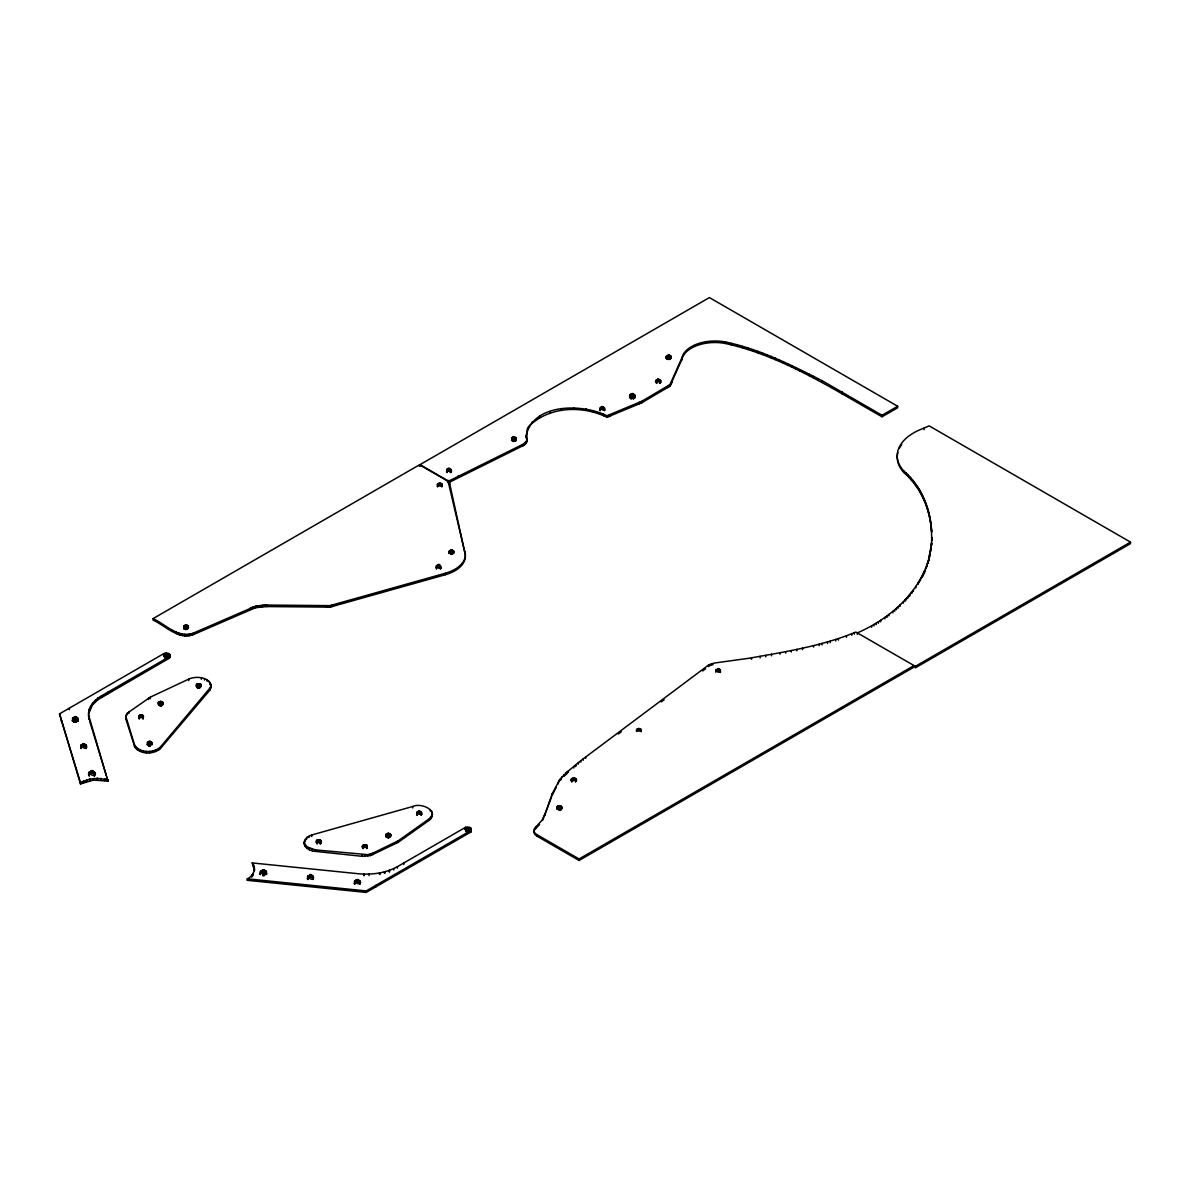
<?xml version="1.0" encoding="UTF-8"?>
<svg xmlns="http://www.w3.org/2000/svg" width="1190" height="1190" viewBox="0 0 1190 1190"><rect width="100%" height="100%" fill="white"/><g stroke="black" fill="none" stroke-linecap="round" stroke-linejoin="round"><path stroke-width="1.5" d="M931.77 539.025L931.77 537.523L931.725 540.766L931.458 528.821L931.591 532.064L931.591 530.562M931.725 539.263L931.413 545.987L931.562 542.744L931.562 544.246M260.223 874.129C260.134 871.095 266.59 871.05 266.62 874.1M260.193 871.943C270.978 880.898 264.373 861.739 260.164 873.936M354.442 883.649C354.828 878.473 362.459 885.405 360.213 881.507M354.412 881.537C364.467 889.659 357.878 872.106 354.367 883.486M931.413 544.485L927.917 563.45L931.026 547.965L931.026 549.468M304.328 841.152C302.944 847.577 310.01 850.924 315.305 851.371L362.013 856.309L370.581 855.536L398.278 842.267L429.456 820.103C439.333 810.286 421.096 802.432 412.752 806.478L311.75 834.978L306.767 837.448L304.328 842.654L305.146 839.218M210.764 688.564C212.832 677.229 196.335 675.444 188.749 679.118L150.357 697.117L127.375 713.107L125.857 716.454L126.051 719.548L134.604 746.532C139.736 754.877 153.54 754.728 160.397 748.57L209.752 690.26L211.061 685.098M88.655 715.264L107.992 781.175L93.46 780.06L80.459 783.972L59.5 713.851L163.565 653.771C165.693 651.852 172.476 654.039 168.98 656.895L101.507 695.853C94.144 699.928 87.48 707.5 88.655 716.469L88.655 714.967M170.051 654.946L168.98 658.397L97.996 699.631L92.523 704.852L88.67 713.702L88.744 711.918M138.739 716.38L141.164 714.982L143.603 716.38L141.164 717.793L138.739 716.38L138.784 718.15M138.739 717.882L140.539 716.529L143.35 717.287M147.277 742.679C155.89 749.834 149.419 734.26 147.277 744.91M147.218 744.449L149.628 743.14L152.008 744.3M158.24 702.874L160.68 701.46L163.119 702.874L160.68 704.272L158.24 702.874L158.3 704.629M183.751 626.252C192.215 633.229 185.774 617.997 183.751 628.469M316.362 840.824C317.953 845.926 324.662 838.638 317.507 839.976C315.633 841.107 315.707 844.379 317.507 841.479C320.05 839.709 322.297 845.361 321.003 840.72M437.355 486.1L439.72 484.791L442.1 486.16M446.533 469.738C455.235 476.699 448.214 461.318 446.622 472.058M362.548 845.703C362.905 850.091 370.983 845.198 364.899 844.662C357.803 849.348 364.675 845.019 367.175 847.116M440.791 568.165L439.036 566.693L436.12 567.675M449.061 551.505L451.427 550.137L453.806 551.505L451.427 552.874L449.061 551.505L449.121 553.305M385.872 834.815L388.312 833.402L390.751 834.815L388.312 836.213L385.872 834.815L385.902 836.421M416.857 812.473C425.485 819.627 419.014 804.053 416.857 814.704M421.587 814.6L421.617 812.725M511.581 438.188C520.045 445.164 513.604 429.932 511.581 440.404M525.876 437.042C531.975 402.904 582.088 403.321 606.989 415.756L641.812 401.253L669.97 384.608L681.944 357.744A33.32 19.233 0 0 1 725.707 342.036C759.949 349.205 791.335 365.047 822.275 380.77L882.058 415.28L897.677 406.266L897.677 407.768L882.058 416.783C832.241 388.624 782.455 356.137 725.707 343.538A33.32 19.233 0 0 0 681.944 359.246L669.97 386.11L641.812 402.755L606.989 417.259C583.606 405.924 552.8 406.102 532.287 423.238C521.25 429.843 532.51 442.487 521.964 446.22L449.79 482.069L447.574 482.069L447.574 480.567L420.011 464.65L420.011 466.153M525.876 435.54L526.932 440.568L523.436 444.063L449.79 480.567L447.574 480.567M600.043 408.14C608.506 415.117 602.066 399.899 600.043 410.357M599.953 410L602.333 408.631L604.713 410M629.57 395.318C638.614 403.544 633.11 386.229 629.51 397.386M556.965 807.236L559.404 805.838L561.844 807.236L559.404 808.65L556.965 807.236L556.965 808.739M556.994 808.635L559.404 807.341L561.784 808.501M666.623 358.859C663.841 354.843 672.439 353.817 671.056 358.175M660.569 382.57L660.629 380.592M666.311 358.175C666.846 355.096 671.904 358.904 670.61 355.899M571.304 779.346C584.022 776.46 568.27 784.344 571.438 778.989M571.304 780.848C572.821 776.743 578.147 783.466 576.198 779.108M671.056 356.673L668.676 358.056L666.311 356.673M535.381 828.82A10.427 6.024 0 0 1 536.08 828.225L536.08 826.723L541.896 820.371L545.273 813.469L552.279 793.581L559.731 779.629L566.143 772.801L580.809 760.663L708.556 665.032L714.61 663.009L748.688 658.308C784.879 651.852 821.725 646.215 855.878 632.054L915.348 666.341L1130.5 542.119L1130.5 543.622L915.348 667.843L915.348 666.341M542.566 820.49L546.82 809.453M715.845 670.149C722.732 677.764 719.653 661.997 715.726 672.053M857.365 634.374L857.365 632.872C888.484 619.306 917.133 595.015 927.917 561.948M547.43 807.846L551.669 796.69M72.471 718.388C81.931 727.864 76.145 708.139 72.486 721.036M80.727 745.505C90.276 755.085 84.46 735.123 80.727 748.153M88.759 772.563C99.558 782.931 92.463 761.347 88.863 775.508M88.655 774.348C91.02 769.246 97.372 778.052 94.888 772.593M164.25 655.229L166.451 654.158L168.311 655.437L166.094 656.508L164.25 655.229L164.265 656.925M922.101 575.945L922.101 577.447L925.359 570.456M556.34 787.2L552.279 795.084L552.279 793.581M307.645 876.316C316.838 886.624 311.572 865.621 307.689 879.306M247.356 878.83L366.208 890.923L470.273 830.843C473.769 827.987 466.986 825.8 464.859 827.719L397.401 866.677C385.634 873.192 371.756 874.962 358.502 873.757L252.206 862.928C257.085 868.254 253.172 876.167 247.356 878.83L247.356 880.332L366.208 892.426L470.273 832.345L471.344 831.17L470.704 829.519M304.357 844.647L304.357 843.145L306.961 846.819L315.305 849.868L367.755 854.658L372.887 853.156L398.278 840.765L429.456 818.601L432.149 815.209L432.149 816.712M125.857 716.454L134.604 745.029C139.736 753.374 153.54 753.225 160.397 747.067L210.764 687.061M183.796 627.695L186.056 626.743L188.347 627.755M158.567 703.662L158.567 702.16L158.687 703.573L162.866 703.766M196.454 686.065C201.021 685.871 203.148 683.239 197.005 684.027C194.104 686.734 202.508 687.508 200.842 684.324M511.581 439.69L513.872 438.679L516.177 439.69M436.358 565.83C443.379 574.755 439.437 556.578 436.358 568.716M449.136 552.651L451.427 551.639L453.747 552.71M629.57 396.82L632.262 395.63L634.954 396.82M634.954 397.653L634.672 394.931M385.962 835.945L388.312 834.904L390.662 835.945M715.845 671.651L718.12 670.669L720.441 671.74M253.202 874.903L251.878 876.688L251.878 875.186M78.213 720.634L75.52 718.775L72.322 720.605M86.498 745.788C88.596 749.968 81.203 742.501 80.593 747.9M164.443 656.33L167.448 655.869L167.954 657.505M536.08 828.225L539.576 824.417M567.228 771.879L567.228 773.381L564.12 776.207L564.12 774.705M465.915 830.114L469.485 830.382M438.039 483.69C435.793 485.654 440.597 486.933 441.788 485.341C443.26 482.932 436.76 482.248 438.039 485.193M515.939 440.731L515.806 437.756M656.597 379.744L655.973 381.068L657.654 382.035L660.658 380.711L657.654 379.387L656.463 381.35M421.647 814.347L419.207 812.934L416.798 814.451M618.279 734.037L621.24 731.82M661.194 701.936L664.154 699.735M702.636 670.952L705.596 668.75M247.356 880.332L247.579 878.681M153.079 618.607L419.505 464.799L448.109 481.31L449.567 483.14L464.948 553.008A35.76 20.647 0 0 1 445.179 574.785L330.046 607.123L265.415 606.558L255.344 607.763L194.357 634.181C179.125 641.008 165.663 625.836 153.079 620.109L153.079 618.607C165.663 624.334 179.125 639.506 194.357 632.678L255.344 606.26L265.415 605.056L330.046 605.621L445.179 573.283A35.76 20.647 0 0 0 464.948 551.505M420.011 464.65L709.404 297.574L897.677 406.266M536.08 826.723A10.427 6.024 0 0 0 536.973 834.651L579.099 858.972L913.994 665.612L913.994 667.114L579.099 860.474L536.973 836.154A10.427 6.024 0 0 1 534.801 829.46M313.297 876.718C315.543 880.615 307.838 873.639 307.437 878.875M466.406 828.314L465.543 829.385L466.257 830.189L469.574 829.49L467.387 828.106L466.257 829.891M80.459 783.972L80.459 782.47L89.86 779.093L97.163 778.349L107.992 779.673M903.775 470.972C920.42 485.267 929.911 506.88 931.309 528.583C929.316 507.416 920.123 486.442 903.775 472.475L903.775 470.972A56.108 32.398 0 0 1 919.126 430.111L929.182 425.886L1130.5 542.119M451.129 469.738C453.42 473.992 446.89 467.328 446.533 471.939M561.13 809.736L560.966 808.308M637.587 728.682L636.531 729.455A2.425 1.398 0 0 0 637.557 731.047C644.489 731.895 637.825 725.32 636.531 730.957A2.425 1.398 0 0 0 636.427 731.314M660.658 382.213C659.29 378.018 653.771 384.95 656.136 380.146L656.345 383.002M637.587 730.184L639.952 730.184L641.157 731.389M469.187 828.775L469.514 827.392M386.2 837.016L386.2 834.101L385.962 836.674M464.948 553.008L448.109 481.31M211.061 686.6L209.172 681.364M183.944 628.736L184.063 625.88M254.467 868.983L254.496 870.693L252.206 862.928M89.785 721.542L106.222 775.359L106.222 773.857M106.669 776.817L107.992 781.175M59.5 713.851L80.459 782.47M88.655 716.767L89.25 719.801L89.191 718.016M126.051 719.548L126.289 714.729M931.309 527.081L931.458 530.323M170.096 657.029L169.545 654.217M931.116 525.326L931.116 526.828M930.892 523.585L930.892 525.087M930.639 521.845L930.639 523.347M930.773 549.706L930.773 551.208M930.357 520.09L930.357 521.592M930.164 553.201L930.164 554.704M930.045 518.349L930.045 519.851M929.688 516.594L929.688 518.096M929.792 554.942L929.792 556.444M929.39 556.697L929.39 558.199M929.316 514.854L929.316 516.356M928.899 513.098L928.899 514.601M928.944 558.437L928.944 559.94M928.453 511.358L928.453 512.86M928.453 560.192L928.453 561.695M927.962 509.603L927.962 511.105M927.441 507.847L927.441 509.35M927.352 563.688L926.727 566.946L926.727 565.443M926.876 506.077L926.876 507.58M926.266 504.322L926.266 505.824M926.073 567.199L926.073 568.701M925.627 502.567L925.627 504.069M924.928 500.812L924.928 502.314M924.615 570.694L924.615 572.197M924.199 499.056L924.199 500.559M924.05 428.207L924.05 429.709M923.827 572.449L923.827 573.952M923.41 497.301L923.41 498.803M922.979 574.205L922.979 575.707M922.577 495.561L922.577 497.063M921.7 493.805L921.7 495.308M921.164 577.7L920.197 580.943L920.197 579.441M920.763 492.065L920.763 493.567M919.766 490.31L919.766 491.812M919.171 581.181L919.171 582.684M918.71 488.569L918.71 490.072M918.1 582.922L918.1 584.424M917.609 486.829L917.609 488.331M916.434 485.103L916.434 486.606M915.839 586.387L915.839 587.89M915.199 483.378L915.199 484.88M913.89 481.653L913.89 483.155M913.385 589.838L913.385 591.341M912.522 479.942L912.522 481.444M912.076 591.564L912.076 593.066M911.094 478.231L911.094 479.734M910.737 593.274L909.353 596.473L909.353 594.97M909.591 476.55L909.591 478.053M908.044 474.87L908.044 476.372M907.911 596.666L907.911 598.168M906.408 473.189L906.408 474.691M906.423 598.347L906.423 599.849M904.891 600.013L904.891 601.515M903.314 601.679L903.314 603.181M900.012 604.966L900.012 606.469M898.286 606.573L898.286 608.075M896.516 608.179L896.516 609.682M894.702 609.771L894.702 611.273M892.842 611.333L892.842 612.835M888.96 614.412L888.96 615.914M886.952 615.914L886.952 617.417M884.899 617.402L884.899 618.904M882.058 415.28L882.058 416.783M880.645 620.302L880.645 621.805M878.458 621.716L878.458 623.218M876.227 623.084L876.227 624.586M873.951 624.438L873.951 625.94M871.63 625.762L871.63 627.264M854.375 632.693L854.375 634.196M851.787 633.764L851.787 635.267M846.507 635.787L846.507 637.29M838.459 638.584L838.459 640.086M835.737 639.461L835.737 640.964M830.263 641.127L830.263 642.63M827.496 641.931L827.496 643.433M822.275 380.77L822.275 382.273M821.978 643.448L821.978 644.935M819.196 644.162L819.196 645.664M817.991 378.613L817.991 380.116M813.648 645.545L813.648 647.048M813.514 376.382L813.514 377.885M809.051 374.151L809.051 375.653M804.633 371.964L804.633 373.467M802.506 648.119L802.506 649.621M800.26 369.807L800.26 371.31M796.913 649.323L796.913 650.826M795.932 367.695L795.932 369.197M791.662 365.642L791.662 367.145M791.291 650.499L791.291 652.001M787.482 363.649L787.482 365.151M785.668 651.629L785.668 653.131M783.362 361.73L783.362 363.233M780.015 652.73L780.015 654.232M779.301 359.886L779.301 361.388M775.226 358.086L775.226 359.588M771.536 654.322L771.536 655.824M771.105 356.346L771.105 357.848M766.881 354.65L766.881 356.152M765.839 655.363L765.839 656.865M762.507 352.969L762.507 354.471M760.142 656.374L760.142 657.877M757.941 351.318L757.941 352.82M753.106 349.682L753.106 351.184M751.559 657.832L751.559 659.334M747.989 348.045L747.989 349.548M742.634 346.454L742.634 347.956M737.086 344.892L737.086 346.394M731.419 343.419L731.419 344.921M725.707 342.036L725.707 343.538M720.426 670.193L720.396 672.454M720.188 669.866L720.218 671.413M719.861 669.613L719.861 671.115M719.801 669.568L719.801 671.071M718.73 669.211L718.82 670.744M718.21 669.182L718.21 670.684M718.12 669.167L718.12 670.669M717.585 669.211L717.496 670.714M717.005 669.33L716.915 670.863M716.499 669.539L716.425 671.071M716.097 669.821L716.038 671.368M712.78 663.44L712.78 664.942M711.352 663.782L711.352 665.284M709.776 664.481L709.776 665.984M708.556 665.032L708.556 666.534M681.944 357.744L681.944 359.246M681.736 358.696L681.736 360.198M671.785 380.711L671.785 382.213M671.547 381.782L671.547 383.284M671.324 382.734L671.324 384.236M670.892 356.212L670.981 357.818M670.61 383.715L670.61 385.218M670.357 355.706L670.357 357.208M670.491 357.55L670.357 359.157M670.193 355.632L670.193 357.134M670.044 357.788L670.044 359.291M669.866 355.483L669.866 356.985M669.866 357.863L669.866 359.365M669.97 384.608L669.97 386.11M669.673 355.438L669.673 356.941M669.301 355.349L669.301 356.851M669.494 357.952L669.301 359.499M669.077 355.334L669.077 356.836M668.84 385.456L668.84 386.958M668.676 355.304L668.676 356.807M668.468 355.319L668.468 356.822M668.066 355.349L668.066 356.851M668.066 357.997L668.289 359.529M667.873 355.394L667.873 356.896M667.828 386.229L667.828 387.732M667.694 357.922L667.694 359.41M667.501 355.483L667.322 357.074M667.501 357.863L667.501 359.365M667.173 357.729L667.173 359.231M666.995 355.706L666.876 357.312M666.995 357.654L666.995 359.157M666.757 358.964L666.623 355.988L666.474 358.651M660.495 380.235L660.42 382.778M660.197 379.922L660.331 382.897M659.959 379.744L659.959 381.246M660.093 381.588L659.959 383.18M659.781 379.67L659.781 381.172M659.632 381.826L659.632 383.329M659.468 379.521L659.468 381.023M659.26 379.476L659.26 380.978M658.888 379.387L658.888 380.889M658.68 379.372L658.68 380.874M658.278 379.342L658.278 380.845M658.055 379.357L658.055 380.86M657.654 379.387L657.654 380.889M657.46 379.432L657.46 380.934M657.088 379.521L656.91 381.097M656.761 381.752L656.761 383.254M656.597 381.678L656.597 383.18M641.812 401.253L641.812 402.755M641.068 729.529L641.038 731.79M640.83 729.187L640.875 730.749M640.339 401.908L640.339 403.41M640.458 728.905L640.503 730.452M639.952 728.682L640.027 730.229M639.387 728.548L639.461 730.065M639.015 402.488L639.015 403.99M638.852 728.503L638.852 730.005M638.762 728.503L638.762 730.005M638.227 728.548L638.138 730.05M634.85 395.169L634.984 397.49M634.508 394.812L634.508 396.315M634.389 396.746L634.389 398.248M634.225 394.604L634.225 396.091M634.225 396.865L634.225 398.367M634.017 394.5L634.017 396.002M633.868 397.029L633.868 398.531M633.645 394.336L633.645 395.839M633.645 397.133L633.645 398.635M633.392 394.277L633.392 395.779M633.229 397.222L633.229 398.724M632.976 394.188L632.976 395.69M632.976 397.281L632.976 398.784M632.708 394.158L632.708 395.66M632.262 394.128L632.262 395.63M631.994 394.143L631.994 395.645M631.533 394.188L631.533 395.69M631.533 397.281L631.533 398.784M631.28 394.247L631.28 395.749M631.116 397.192L631.116 398.695M630.864 394.336L630.864 395.839M630.864 397.133L630.864 398.635M630.655 394.44L630.655 395.943M630.507 396.969L630.507 398.471M630.284 394.604L630.12 396.225M630.284 396.865L630.284 398.367M629.852 394.931L629.748 396.582M610.411 414.67L610.411 416.173M609.087 415.251L609.087 416.753M607.376 415.667L607.376 417.169M606.989 415.756L606.989 417.259M604.639 408.14L604.639 410.357M604.401 407.813L604.401 410.684M604.267 407.709L604.267 409.211M603.851 407.456L604.014 409.033M603.523 407.307L603.523 408.81M603.583 414.254L603.583 415.756M603.33 407.263L603.33 408.765M602.958 407.173L602.958 408.676M602.735 407.159L602.735 408.661M602.333 407.129L602.125 408.646M601.723 407.173L601.723 408.676M601.515 407.218L601.515 408.72M601.143 407.307L601.143 408.81M600.98 407.397L600.98 408.899M600.281 407.813L600.281 410.684M593.319 410.58L593.319 412.082M586.105 408.854L586.105 410.357M585.733 756.87L585.733 758.372M583.249 758.759L583.249 760.261M580.809 760.663L580.809 762.165M579.099 858.972L579.099 860.474M578.414 762.582L578.414 764.084M576.064 764.53L576.064 766.033M575.96 778.751L575.901 781.681M575.588 778.453L575.588 779.956M575.335 765.14L575.335 766.643M575.484 780.476L575.484 781.979M575.082 778.215L575.082 779.718M574.502 778.067L574.502 779.569M573.863 778.007L573.863 779.51M573.714 407.917L573.714 409.42M573.759 766.479L573.759 767.981M573.223 778.037L573.223 779.539M572.613 778.171L572.613 779.673M572.093 778.394L572.093 779.896M571.988 780.417L571.988 781.919M571.676 778.677L571.616 781.607M568.314 770.956L568.314 772.459M566.143 772.801L566.143 774.303M562.23 776.639L560.505 780.134L560.505 778.632M561.754 806.88L561.754 809.111L561.516 806.537M561.338 408.854L561.338 410.357M561.249 806.344L561.249 807.846M561.13 806.255L561.13 807.757M560.788 806.091L560.788 807.593M560.624 806.032L560.624 807.534M560.624 808.456L560.624 809.959M560.222 805.928L560.222 807.43M560.445 808.501L560.445 810.003M560.044 805.883L560.044 807.385M560.044 808.605L560.044 810.107M559.731 779.629L557.961 784.046L557.961 782.544M559.836 808.62L559.836 810.122M559.597 805.853L559.597 807.356M559.404 805.838L559.404 807.341M559.211 808.635L559.404 810.152M558.973 805.868L558.973 807.37M558.779 805.883L558.779 807.385M558.779 808.605L558.779 810.107M558.378 805.987L558.378 807.489M558.184 806.032L558.184 807.534M557.842 806.18L557.842 807.683M557.679 806.255L557.679 807.757M557.411 806.448L557.292 808.04M557.128 806.775L557.218 809.349M549.795 411.621L549.795 413.123M545.273 813.469L545.273 814.971M539.888 416.009L539.888 417.512M536.973 834.651L536.973 836.154M532.287 421.736L532.287 423.238M527.512 428.385L527.512 429.887M526.977 440.36L526.932 442.07M526.218 441.549L526.218 443.052M525.578 442.442L525.578 443.944M524.448 443.29L524.448 444.792M523.436 444.063L523.436 445.566M521.964 444.718L521.964 446.22M516.088 438.069L516.177 440.404M515.939 437.861L515.939 439.363M515.389 437.504L515.553 439.08M515.553 439.512L515.553 441.014M515.24 439.66L515.24 441.163M514.868 437.31L515.062 438.857M515.062 439.735L515.062 441.237M514.69 439.824L514.69 441.326M514.496 437.221L514.496 438.723M514.496 439.869L514.496 441.371M514.273 437.206L514.273 438.708M514.095 439.898L514.095 441.401M513.872 437.176L513.872 438.679M513.872 439.913L513.872 441.416M513.663 437.191L513.663 438.694M513.47 439.884L513.47 441.386M513.262 437.221L513.262 438.723M513.262 439.869L513.262 441.371M513.054 437.265L513.054 438.768M512.89 439.779L512.89 441.282M512.682 437.355L512.682 438.857M512.682 439.735L512.682 441.237M512.518 437.429L512.518 438.931M512.369 439.586L512.369 441.088M512.191 437.578L512.191 439.08M512.057 437.667L512.057 439.17M511.819 437.861L511.73 439.482M471.255 828.746L471.225 831.379M471.166 828.523L471.047 831.721M470.704 828.017L470.883 829.713M470.838 830.397L470.838 831.899M470.496 832.212L470.496 830.709L470.273 832.345M470.288 827.749L470.288 829.252M470.035 827.586L470.035 829.088M469.247 828.612L469.232 831.453M469.113 828.523L469.128 831.542M468.726 828.329L468.875 829.876M468.875 830.174L468.741 831.75M468.25 828.181L468.429 829.713M468.429 830.337L468.265 831.884M467.73 828.121L467.923 829.623M467.938 830.427L467.744 831.959M467.387 828.106L467.387 829.609M467.402 830.442L467.402 831.944M467.209 828.136L467.209 829.638M467.224 830.442L467.224 831.944M466.867 828.181L466.867 829.683M466.897 830.382L466.897 831.884M466.703 828.225L466.703 829.727M466.703 830.352L466.703 831.855M466.257 830.189L466.421 831.75M465.721 827.377L465.558 830.694M465.379 827.466L465.379 828.969M464.859 827.719L464.859 829.222M458.388 475.598L458.388 477.101M453.732 551.149L453.688 553.424M453.494 550.821L453.539 552.383M453.107 550.539L453.182 552.086M452.616 550.316L452.706 551.863M452.616 552.696L452.616 554.198L452.512 552.725M452.155 550.211L452.155 551.699M452.051 550.182L452.051 551.684M452.051 552.829L451.932 554.347M451.427 550.137L451.546 551.639M451.427 552.874L451.427 554.376M451.322 552.874L451.322 554.376M450.891 469.396L450.891 472.281M450.757 469.306L450.638 472.46M450.713 552.8L450.817 554.332M450.504 469.113L450.504 470.615M450.504 471.062L450.504 472.564M450.341 469.038L450.341 470.541M450.341 550.286L450.237 551.818M450.013 468.905L450.013 470.407M449.82 468.845L449.82 470.348M449.79 480.567L449.79 482.069M449.835 550.494L449.746 552.041M449.448 468.771L449.448 470.258M449.567 483.14L449.567 484.642M449.448 552.264L449.448 550.762L449.136 553.365M449.225 468.741L449.225 470.243M448.987 482.322L448.987 483.824M448.823 468.711L448.823 470.214M448.615 468.726L448.615 470.228M448.556 481.712L448.556 483.214M448.214 468.771L448.214 470.258M448.02 468.815L448.02 470.318M447.648 468.905L447.47 470.481M447.143 469.113L447.143 472.564M446.771 469.396L446.771 472.281M445.179 573.283L445.179 574.785M442.026 484.3L441.981 486.576M441.788 483.973L441.788 486.844M441.475 483.735L441.475 485.237M441.401 483.69L441.401 485.193M440.999 483.512L440.999 485.014M440.91 483.467L440.91 484.97M440.731 566.172L440.731 568.389M440.493 565.83L440.493 568.716M440.345 483.333L440.449 484.865M440.255 565.652L440.345 568.835M440.122 565.548L440.122 567.05M439.72 483.289L439.839 484.806M439.809 565.414L439.809 566.916M439.616 565.324L439.616 566.827M439.214 484.836L439.214 483.333L439.11 484.836M439.259 565.25L439.259 566.752M439.036 565.191L439.036 566.693M438.634 483.452L438.53 484.97M438.664 565.161L438.664 566.663M438.426 565.146L438.426 566.648M438.039 565.176L438.039 566.678M437.727 485.431L437.727 483.928L437.667 486.844M437.801 565.191L437.801 566.693M437.474 484.241L437.429 486.517M437.444 565.28L437.444 566.782M437.221 565.324L437.221 566.827M436.923 565.473L436.923 566.976M436.73 565.548L436.581 568.894M436.209 566.038L436.209 567.541M432.372 813.261L432.372 814.763L431.762 811.327M431.107 817.084L431.107 818.586M430.363 809.542L430.363 811.045M429.456 818.601L429.456 820.103M421.498 812.368L421.394 814.942L421.201 812.056M420.933 811.848L420.933 813.35M421.052 813.752L421.052 815.254M420.784 811.773L420.784 813.276M420.427 811.625L420.427 813.127M420.248 811.58L420.248 813.082M419.654 811.461L419.847 812.978M419.505 464.799L419.505 466.302M419.207 811.431L419.207 812.934M419.029 811.446L419.029 812.948M418.582 811.476L418.404 813.023M417.988 811.625L417.988 813.127M417.839 811.684L417.839 813.186M417.497 811.848L417.497 813.35M417.378 811.937L417.214 815.135M417.095 812.13L417.095 815.046M412.752 806.478L412.752 807.98M403.782 862.988L403.782 864.49M398.278 840.765L398.278 842.267M397.401 866.677L397.401 868.179M396.612 841.732L396.612 843.234M393.816 868.507L393.816 870.009M390.662 834.443L390.662 836.674M390.424 834.101L390.603 835.841M390.305 834.011L390.305 835.514M389.889 833.744L390.037 835.32M389.68 835.96L389.68 837.462M389.532 833.595L389.532 835.097M389.532 836.02L389.532 837.522M389.487 870.277L389.487 871.779M389.353 833.55L389.353 835.053M388.952 833.446L388.952 834.949M389.115 836.124L388.952 837.671M389.085 870.44L389.085 871.943M388.758 833.431L388.758 834.934M388.505 836.198L388.505 837.701M388.312 833.402L388.312 834.904M388.312 836.213L388.312 837.715M388.133 833.416L388.133 834.919M387.687 833.446L387.687 834.949M387.687 836.168L387.866 837.686M387.509 833.491L387.509 834.993M387.271 836.064L387.271 837.567M387.092 833.595L386.943 835.157M387.092 836.02L387.092 837.522M386.75 835.871L386.75 837.373M386.586 833.818L386.482 835.395M386.586 835.797L386.586 837.299M384.846 871.735L384.846 873.237M384.4 871.868L384.4 873.371M379.922 872.85L379.922 874.352M379.446 872.954L379.446 874.457M376.055 885.241L376.055 886.743M372.887 853.156L372.887 854.658M370.581 854.033L370.581 855.536M369.064 874.085L369.064 875.587M367.755 854.658L367.755 856.16M367.085 846.67L367.085 848.173L366.892 845.287M366.624 845.079L366.624 846.581M366.743 846.982L366.624 848.574M366.475 845.019L366.475 846.521M366.118 844.855L366.118 846.358M366.208 890.923L366.208 892.426M365.94 844.811L365.94 846.313M365.345 844.707L365.523 846.224M364.899 844.662L364.899 846.164M364.705 844.677L364.705 846.179M364.78 854.911L364.78 856.413M364.274 844.721L364.274 846.224M364.274 874.1L364.274 875.602M364.095 844.751L364.095 846.254M363.679 844.855L363.679 846.358M363.768 874.1L363.768 875.602M363.53 844.93L363.53 846.417M363.173 846.581L363.173 845.079L362.905 848.366M363.173 847.072L363.173 848.574M362.786 845.376L362.786 848.277M362.013 854.807L362.013 856.309M359.975 881.091L360.02 884.051M359.752 880.853L359.752 882.355M359.767 882.772L359.767 884.274M359.544 880.719L359.544 882.221M359.231 880.511L359.231 882.013M358.978 880.422L358.978 881.924M358.577 880.273L358.577 881.775M358.279 880.228L358.279 881.731M357.848 880.139L357.848 881.641M357.536 880.139L357.536 881.641M357.074 880.124L357.074 881.626M356.762 880.169L356.762 881.671M356.316 880.213L356.316 881.716M356.033 880.303L356.033 881.805M355.632 880.422L355.632 881.924M355.394 880.541L355.394 882.043M355.051 880.734L355.051 882.236M354.962 889.778L354.962 891.28M354.888 880.883L354.903 884.319M354.635 881.106L354.546 883.917M331.742 605.204L331.742 606.707M330.046 605.621L330.046 607.123M328.366 605.74L328.366 607.242M326.551 605.874L326.551 607.376M320.824 843.398L320.824 840.482L320.556 843.606M320.288 840.125L320.437 841.702M320.437 842.193L320.437 843.695M320.08 842.341L320.08 843.844M319.768 839.932L319.932 841.479M319.351 839.828L319.351 841.33M319.158 839.813L319.158 841.315M318.712 839.783L318.533 841.3M318.087 839.828L318.087 841.33M317.909 839.872L317.909 841.375M317.507 839.976L317.507 841.479M317.343 840.036L317.343 841.538M317.15 842.252L317.15 843.755M317.001 840.2L316.882 841.791M317.001 842.193L317.001 843.695M316.614 840.482L316.719 843.487M315.305 849.868L315.305 851.371M313.044 876.301L313.089 879.276M312.821 876.048L312.821 877.551M312.836 878.012L312.836 879.514M312.613 875.929L312.613 877.432M312.301 875.721L312.301 877.223M312.286 849.318L312.286 850.82M312.033 875.632L312.033 877.134M311.75 834.978L311.75 836.481M311.631 875.483L311.631 876.985M311.349 875.423L311.349 876.926M310.887 875.334L310.887 876.837M310.575 875.334L310.575 876.837M310.099 875.319L310.099 876.822M309.802 875.364L309.802 876.866M309.341 848.262L309.341 849.764M309.341 875.423L309.341 876.926M309.103 835.975L309.103 837.477M309.073 875.498L309.073 877M308.641 875.632L308.641 877.134M308.418 875.751L308.418 877.253M308.061 875.929L307.898 877.58M307.913 878.042L307.913 879.544M307.555 876.48L307.541 879.142M306.961 846.819L306.961 848.321M306.767 837.448L306.767 838.95M305.265 845.079L305.265 846.581M266.887 605.085L266.887 606.588M266.471 871.63L266.456 874.382M266.307 871.452L266.352 874.561M266.069 871.184L266.069 872.686M265.846 871.05L265.846 872.553M265.504 870.827L265.504 872.33M265.415 605.056L265.415 606.558M265.221 870.723L265.221 872.225M264.775 870.559L264.775 872.062M264.463 870.5L264.463 872.002M264.522 874.04L264.522 875.543M263.972 870.411L263.972 871.913M264.016 874.1L264.016 875.602M263.927 605.085L263.927 606.588M263.63 870.411L263.63 871.913M263.689 874.144L263.689 875.647M263.124 870.396L263.124 871.898M263.183 874.129L263.183 875.632M262.782 870.44L262.782 871.943M262.841 874.115L262.841 875.617M262.454 605.16L262.454 606.662M262.291 870.5L262.291 872.002M261.993 870.589L261.993 872.091M261.532 870.723L261.532 872.225M261.279 870.857L261.279 872.359M260.997 605.279L260.997 606.781M260.908 871.05L260.729 872.731M260.491 873.088L260.491 874.591M260.446 871.467L260.342 874.412M259.554 605.457L259.554 606.96M258.126 605.68L258.126 607.183M256.713 605.948L256.713 607.45M255.344 606.26L255.344 607.763M254.288 867.034L254.288 868.536M254.214 866.841L254.214 868.343M254.005 606.632L254.005 608.135M253.396 864.743L253.515 866.439M253.292 873.207L253.292 874.709M252.711 607.049L252.711 608.551M251.745 875.379L251.745 876.881M251.462 607.495L251.462 608.997M250.272 608.001L250.272 609.503M210.511 683.164L210.511 684.666M209.752 688.757L209.752 690.26M207.105 679.817L207.105 681.305M204.442 678.583L204.442 680.085M201.348 677.779L201.348 679.282M201.08 684.666L201.14 686.645M200.575 684.116L200.575 685.619M200.456 684.027L200.456 685.529M200.456 686.02L200.307 687.597M200.099 683.878L200.099 685.38M199.95 683.804L199.95 685.306M199.95 686.243L199.771 687.79M199.533 683.715L199.533 685.217M199.37 683.67L199.37 685.172M199.37 686.392L199.37 687.894M199.176 686.407L199.176 687.909M198.923 683.64L198.923 685.143M198.73 683.625L198.73 685.128M198.552 686.422L198.73 687.939M198.284 683.655L198.284 685.157M198.105 683.67L198.105 685.172M198.105 686.392L198.105 687.894M197.927 686.347L197.927 687.85M197.689 683.774L197.51 685.306M197.51 686.243L197.51 687.746M197.362 686.184L197.362 687.686M197.168 683.967L197.005 685.529M197.005 686.02L197.005 687.523M196.737 684.235L196.618 685.827M196.454 684.562L196.291 686.526M194.357 632.678L194.357 634.181M192.81 633.363L192.81 634.865M191.367 633.72L191.367 635.222M189.552 634.151L189.552 635.653M188.749 679.118L188.749 680.62M188.347 626.252L188.347 628.469M188.109 625.925L188.154 627.487M187.99 634.27L187.99 635.772M187.737 625.643L187.797 627.189M187.232 625.419L187.321 626.966M187.232 627.799L187.142 629.332M186.666 625.286L186.77 626.818M186.666 627.933L186.666 629.436M186.562 627.948L186.562 629.451M185.938 627.978L186.056 629.48M186.056 634.419L186.056 635.921M185.551 625.271L185.432 626.788M184.971 625.404L184.867 626.922M184.45 625.598L184.376 627.145M184.376 627.576L184.376 629.079M184.495 634.3L184.495 635.802M184.301 627.532L184.301 629.034M182.546 634.151L182.546 635.653M181.103 633.794L181.103 635.296M179.288 633.363L179.288 634.865M178.054 632.812L178.054 634.315M176.492 632.128L176.492 633.63M169.739 654.396L169.873 657.594M169.59 656.404L169.59 657.906M169.411 656.597L169.411 658.1M169.203 653.905L169.203 655.407M168.935 653.756L168.935 655.259M168.98 656.895L168.98 658.397M168.474 653.518L168.266 657.044M168.132 654.827L168.102 657.326M167.835 654.574L167.82 657.594M167.582 654.441L167.582 655.943M167.582 656.24L167.582 657.743M167.448 654.366L167.448 655.869M167.433 656.285L167.433 657.787M167.136 654.277L167.136 655.779M167.136 656.404L167.136 657.906M166.972 654.232L166.972 655.735M166.957 656.434L166.957 657.936M166.615 653.131L166.645 655.69M166.63 656.493L166.63 657.996M166.451 654.158L166.451 655.66M166.436 656.493L166.436 657.996M166.228 653.146L166.109 655.675M166.094 656.508L166.094 658.011M165.931 654.173L165.931 655.675M165.916 656.478L165.916 657.981M165.603 654.232L165.603 655.735M165.574 656.434L165.574 657.936M165.41 654.262L165.41 655.764M165.41 656.389L165.41 657.891M165.127 654.366L165.127 655.869M165.113 656.3L165.113 657.802M164.964 654.426L164.964 655.928M164.964 656.226L164.964 657.728M164.741 654.574L164.607 656.166M164.443 654.827L164.294 656.627M163.565 653.771L163.565 655.274M163.06 702.606L163.09 704.48M162.792 702.16L163.03 704.004M162.405 701.877L162.524 703.454M162.405 703.855L162.405 705.358L162.256 703.93M162.048 701.713L162.048 703.216M161.9 701.654L161.9 703.156M161.9 704.078L161.9 705.581M161.721 704.123L161.721 705.625M161.319 701.505L161.483 703.052M161.319 704.227L161.319 705.73M161.126 704.242L161.126 705.744M160.873 701.475L160.873 702.978M160.68 701.46L160.68 702.963M160.68 704.272L160.68 705.774M160.501 704.257L160.501 705.759M160.397 747.067L160.397 748.57M160.233 701.49L160.233 702.993M160.055 701.505L160.055 703.007M159.877 704.183L160.055 705.73M159.638 701.609L159.638 703.111M159.46 701.654L159.46 703.156M159.46 704.078L159.46 705.581M159.103 701.803L159.103 703.305M159.311 704.019L159.311 705.521M158.954 701.877L158.954 703.379M158.954 703.855L158.954 705.358M158.657 748.599L158.657 750.102M156.113 749.953L156.113 751.455M153.049 750.89L153.049 752.392M151.978 742.679L151.904 745.014M151.74 742.352L151.799 743.943M151.457 742.144L151.457 743.646M151.353 742.054L151.353 743.557M150.996 741.891L150.996 743.393M150.847 741.831L150.847 743.334M150.431 741.727L150.431 743.229M150.357 697.117L150.357 698.619M150.252 741.697L150.252 743.185M150.252 744.404L150.252 745.907M150.074 744.419L150.074 745.922M149.806 741.653L149.806 743.155M149.702 751.366L149.702 752.868M149.628 741.638L149.628 743.14M149.434 744.434L149.628 745.952M149.181 741.682L149.181 743.185M148.988 741.697L148.988 743.185M148.988 744.404L148.988 745.907M148.676 698.069L148.676 699.571M148.824 744.36L148.824 745.862M148.586 741.787L148.586 743.289M148.408 741.831L148.408 743.334M148.259 744.196L148.408 745.773M148.051 741.995L148.051 743.497M147.902 742.054L147.902 743.557M147.634 742.263L147.515 743.854M146.236 751.336L146.236 752.839M143.276 715.681L143.276 718.596M143.008 715.473L143.157 718.671M142.889 715.398L142.889 716.901M142.889 717.377L142.889 718.879M142.904 750.816L142.904 752.318M142.532 715.235L142.532 716.737M142.383 715.16L142.383 716.663M141.967 715.071L141.967 716.573M141.803 715.026L141.803 716.529M141.357 714.997L141.357 716.499M141.164 714.982L141.164 716.484M140.732 715.012L140.539 716.529M140.123 715.13L140.123 716.633M139.944 715.16L139.944 716.663M139.885 749.834L139.885 751.336M139.602 715.324L139.602 716.826M139.453 715.398L139.453 716.901M139.334 717.287L139.453 718.879M139.171 715.592L139.066 718.596M138.888 715.919L138.992 718.492M137.386 748.465L137.386 749.968M135.556 746.77L135.556 748.272M134.604 745.029L134.604 746.532M128.907 711.769L128.907 713.271M127.375 713.107L127.375 714.61M107.903 692.163L107.903 693.666M104.839 778.989L104.839 780.491M104.512 778.914L104.512 780.417M101.507 695.853L101.507 697.355M101.224 778.513L101.224 780.015M100.882 778.468L100.882 779.971M98.339 697.92L98.339 699.423M97.996 698.128L97.996 699.631M97.521 778.364L97.521 779.866M97.163 778.349L97.163 779.852M95.274 700.404L95.274 701.907M94.992 700.642L94.992 702.145M94.784 772.414L94.739 775.523M94.501 772.161L94.501 773.664M94.501 774.288L94.501 775.791M94.322 771.998L94.322 773.5M94.263 774.437L94.263 775.939M93.95 771.804L93.95 773.292M93.698 771.67L93.698 773.173M93.817 778.543L93.817 780.045M93.46 778.558L93.46 780.06M93.237 771.522L93.237 773.024M92.939 771.432L92.939 772.935M92.746 703.097L92.746 704.599M92.523 703.35L92.523 704.852M92.433 771.373L92.433 772.875M92.106 771.328L92.106 772.831M91.6 771.343L91.6 772.845M91.258 771.358L91.258 772.86M90.812 705.938L90.812 707.44M90.767 771.447L90.767 772.95M90.619 706.206L90.619 707.708M90.44 771.507L90.44 773.009M90.202 779.048L90.202 780.551M90.009 771.655L90.009 773.158M89.726 771.76L89.726 773.262M89.86 779.093L89.86 780.595M89.458 708.898L89.458 710.4M89.339 709.166L89.339 710.668M89.384 771.983L89.384 773.485M89.324 774.422L89.324 775.925M89.161 772.132L88.923 773.887M89.146 774.259L89.146 775.746M88.655 772.845L88.596 774.839M86.766 779.866L86.766 781.369M86.439 779.941L86.439 781.443M86.26 745.356L86.23 748.346M86.007 745.133L86.007 746.636M86.007 747.082L86.007 748.584M85.844 744.985L85.844 746.487M85.487 744.791L85.487 746.294M85.264 744.672L85.264 746.175M84.847 744.538L84.847 746.041M84.564 744.464L84.564 745.966M84.103 744.404L84.103 745.907M83.806 744.36L83.806 745.862M83.583 780.967L83.583 782.47M83.33 744.375L83.33 745.877M83.285 781.071L83.285 782.574M83.017 744.39L83.017 745.892M82.571 744.464L82.571 745.966M82.274 744.524L82.274 746.026M81.872 744.672L81.872 746.175M81.619 744.762L81.619 746.264M81.292 744.97L81.292 746.472M81.084 745.104L81.084 746.606M81.084 747.052L81.084 748.555M80.861 745.342L80.816 748.332M80.727 782.336L80.727 783.838M78.049 718.433L78.049 721.066M77.945 718.254L77.9 721.229M77.528 717.882L77.707 719.534M77.186 717.704L77.186 719.206M76.963 717.585L76.963 719.072M76.547 717.451L76.547 718.953M76.517 720.53L76.517 722.033M76.279 717.377L76.279 718.879M76.22 720.59L76.22 722.092M75.818 717.317L75.818 718.82M75.773 720.664L75.773 722.166M75.52 717.273L75.52 718.775M75.476 720.679L75.476 722.181M75.059 717.287L75.059 718.79M75 720.679L75 722.181M74.747 717.287L74.747 718.79M74.702 720.649L74.702 722.152M74.301 717.377L74.301 718.879M74.256 720.59L74.256 722.092M74.003 717.421L74.003 718.924M73.973 720.5L73.973 722.003M73.616 717.57L73.616 719.072M73.557 720.381L73.557 721.884M73.364 717.674L73.364 719.177M73.334 720.262L73.334 721.765M73.036 717.868L72.828 719.504M72.62 718.239L72.575 721.199M69.347 708.169L69.347 709.671M61.478 720.352L61.478 721.854M903.775 472.475A56.108 32.398 0 0 1 897.855 452.453M899.372 448.422A56.108 32.398 0 0 1 901.767 444.539M842.118 392.179L842.059 393.682L842.118 392.179M719.385 670.892L719.385 669.39L719.31 670.863M600.653 409.033L600.653 407.53L600.519 409.137M466.034 831.542L466.004 828.523L465.9 831.453M450.921 551.669L450.921 550.167L450.817 551.684M186.161 626.743L186.161 625.241L186.056 626.743M185.432 629.436L185.432 627.933L185.328 629.421M184.867 629.302L184.867 627.799L184.777 629.257"/></g></svg>
